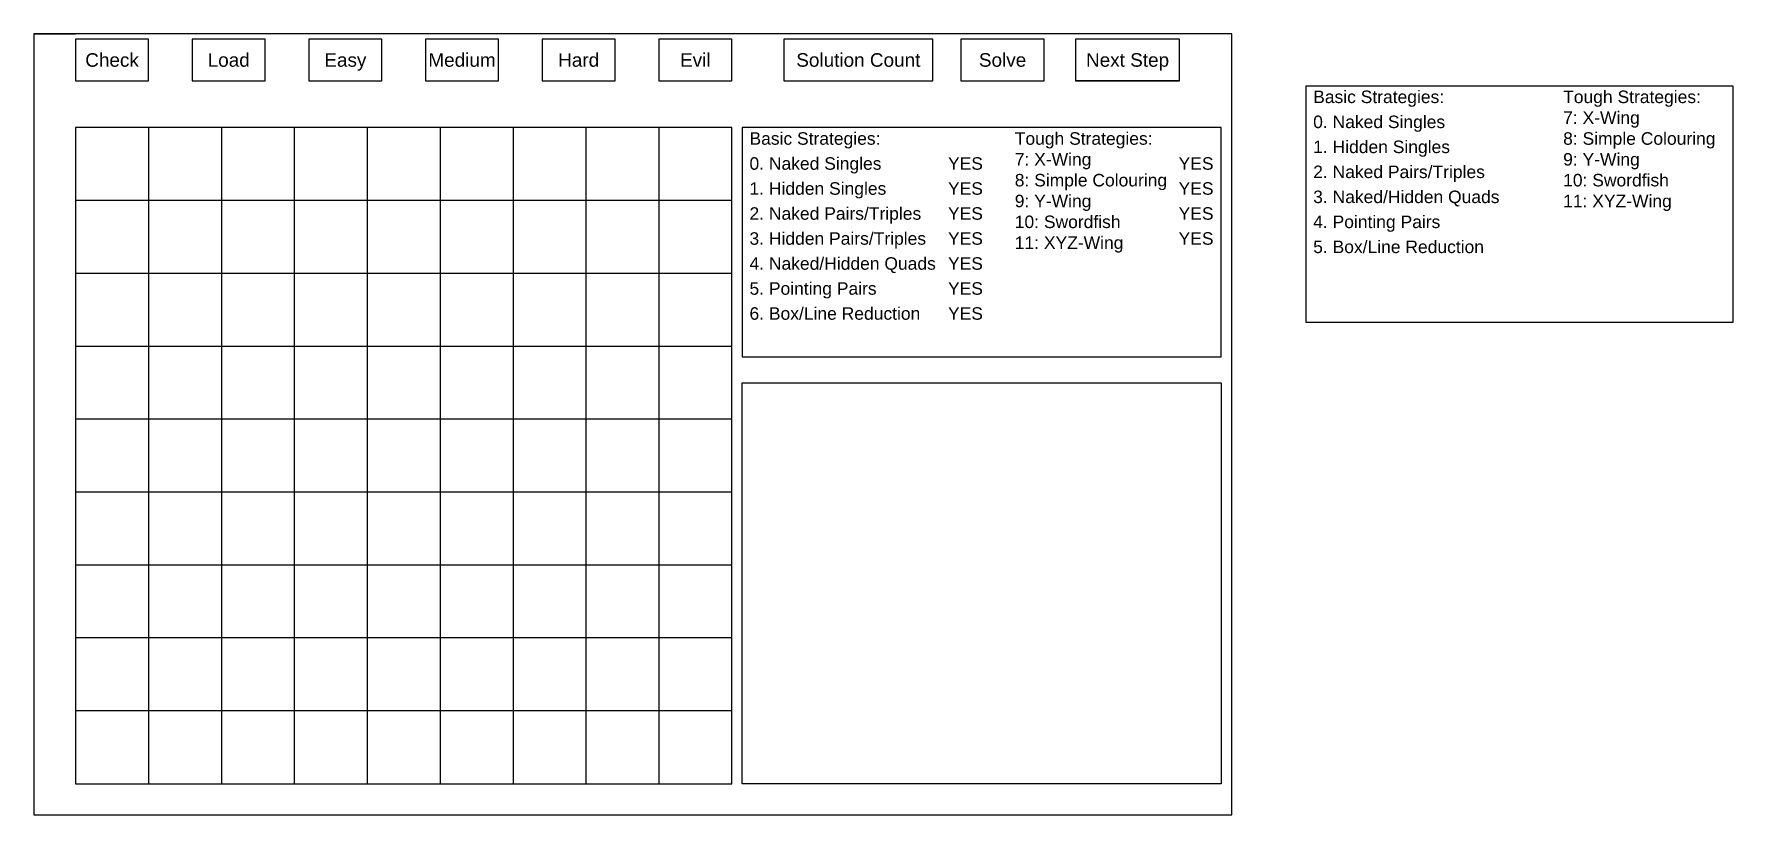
# Model space of a CAD drawing. Header units: inches. Extents: x 11 to 1642, y -35 to 715.
import ezdxf
from ezdxf.enums import TextEntityAlignment as Align

# ---------------------------------------------------------------- set-up
doc = ezdxf.new("R2010")
doc.units = ezdxf.units.IN
doc.header["$MEASUREMENT"] = 0
doc.styles.get("Standard").update_dxf_attribs({"font": 'arial.ttf'})

msp = doc.modelspace()

# ---------------------------------------------------------------- linework, layer by layer
at = {"extrusion": (0, 0, -1)}
for p, q in [((11, 715.4), (51, 715.4)), ((1111, 670.4), (1011, 670.4)), ((691, 625.4), (691, 425.4))]:
    msp.add_line(p, q, dxfattribs=at)
for p, q in [((121, 625.4), (121, -4.6)), ((191, 625.4), (191, -4.6)), ((261, 625.4), (261, -4.6)), ((331, 625.4), (331, -4.6)), ((401, 625.4), (401, -4.6)), ((471, 625.4), (471, -4.6)), ((541, 625.4), (541, -4.6)), ((611, 625.4), (611, -4.6)), ((681, 555.4), (51, 555.4)), ((681, 485.4), (51, 485.4)), ((681, 415.4), (51, 415.4)), ((681, 345.4), (51, 345.4)), ((681, 275.4), (51, 275.4)), ((681, 205.4), (51, 205.4)), ((681, 135.4), (51, 135.4)), ((681, 65.4), (51, 65.4))]:
    msp.add_line(p, q)
for points in [[(11, -34.6), (1161, -34.6), (1161, 715.4), (11, 715.4)], [(51, 670.4), (121, 670.4), (121, 710.4), (51, 710.4)], [(163, 670.4), (233, 670.4), (233, 710.4), (163, 710.4)], [(275, 670.4), (345, 670.4), (345, 710.4), (275, 710.4)], [(387, 670.4), (457, 670.4), (457, 710.4), (387, 710.4)], [(499, 670.4), (569, 670.4), (569, 710.4), (499, 710.4)], [(611, 670.4), (681, 670.4), (681, 710.4), (611, 710.4)], [(731, 670.4), (873.9, 670.4), (873.9, 710.4), (731, 710.4)], [(901, 670.4), (981, 670.4), (981, 710.4), (901, 710.4)], [(1011, 670.4), (1111, 670.4), (1111, 710.4), (1011, 710.4)], [(1232.3, 438.6), (1642.3, 438.6), (1642.3, 665.4), (1232.3, 665.4)], [(51, -4.6), (681, -4.6), (681, 625.4), (51, 625.4)], [(691, 405.4), (1151, 405.4), (1151, 625.4), (691, 625.4)], [(691, 380.4), (1151, 380.4), (1151, -4.6), (691, -4.6)]]:
    msp.add_lwpolyline(points, close=True)

# ---------------------------------------------------------------- texts
for s, p in [('Check', (86, 690.4)), ('Load', (198, 690.4)), ('Easy', (310, 690.4)), ('Medium', (422, 690.4)), ('Hard', (534, 690.4)), ('Evil', (646, 690.4)), ('Solution Count', (802.5, 690.4)), ('Solve', (941, 690.4)), ('Next Step', (1061, 690.4))]:
    msp.add_text(s, height=13).set_placement(p, align=Align.MIDDLE_CENTER)
at = {"char_height": 12, "attachment_point": 1}
for s, insert in [('\\pxsm1.2;Basic Strategies:\\P0. Naked Singles\\P1. Hidden Singles\\P2. Naked Pairs/Triples\\P3. Naked/Hidden Quads\\P4. Pointing Pairs\\P5. Box/Line Reduction', (1239.2, 661)), ('\\pxsm1.2;Basic Strategies:\\P0. Naked Singles\\P1. Hidden Singles\\P2. Naked Pairs/Triples\\P3. Hidden Pairs/Triples\\P4. Naked/Hidden Quads\\P5. Pointing Pairs\\P6. Box/Line Reduction', (698, 621)), ('\\pxsm1.2;\\PYES\\PYES\\PYES\\PYES\\PYES\\PYES\\PYES', (888.6, 621)), ('\\pxsm1.2;\\PYES\\PYES\\PYES\\PYES', (1110, 621))]:
    msp.add_mtext_dynamic_manual_height_columns(s, width=199.026, gutter_width=901.6, heights=[198.8], dxfattribs=dict(at, insert=insert))
at = {"char_height": 13, "width": 164.359, "attachment_point": 1}
for insert in [(1479.2, 661), (952.7, 621)]:
    msp.add_mtext('{\\H0.92308x;Tough Strategies:\\P7: X-Wing\\P8: Simple Colouring\\P9: Y-Wing\\P10: Swordfish\\P11: XYZ-Wing}', dxfattribs=dict(at, insert=insert))

doc.saveas('drawing.dxf')
